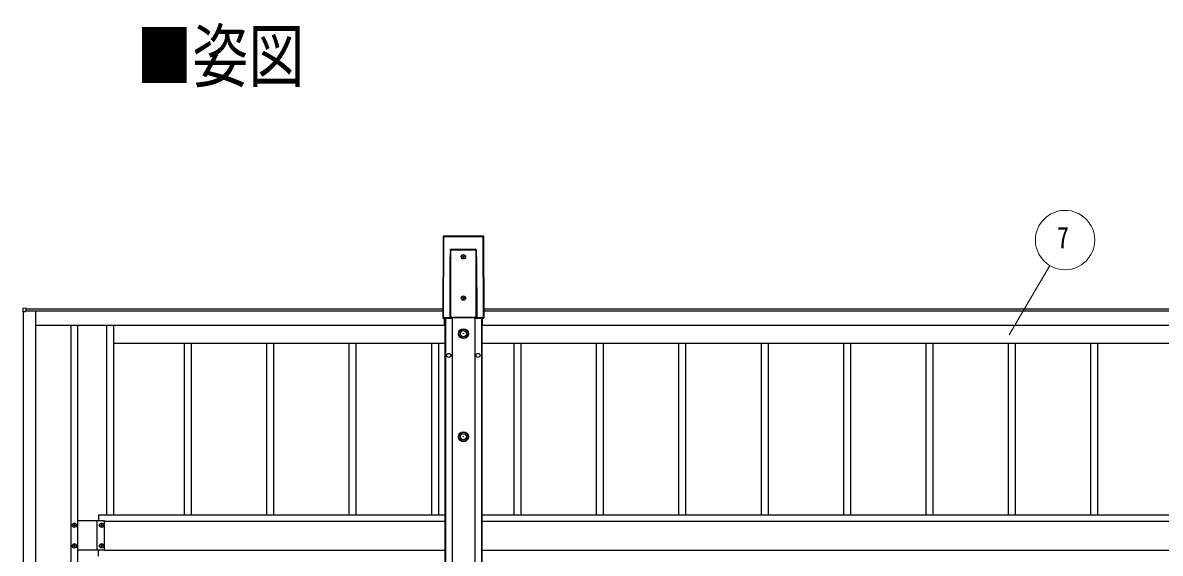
# Model space of a CAD drawing. Units: millimetres, scale not verified. Extents: x -10512 to 10512, y -7425 to 7425.
# Drawn here: x -3067 to -307, y 1634 to 2920 of the extents above; entities that cross this region are included whole.
import ezdxf
from ezdxf.enums import TextEntityAlignment as Align

# ---------------------------------------------------------------- set-up
doc = ezdxf.new("R2010")
doc.units = ezdxf.units.MM
doc.header["$LTSCALE"] = 30
doc.layers.add('0-2_USER1', color=3, linetype='Continuous')
doc.layers.add('0-6_YKK_A1', color=4, linetype='Continuous')
doc.layers.add('0-7_YKK_D', color=6, linetype='Continuous', lineweight=18)
doc.styles.add('ＭＳ ゴシック', font='')
doc.styles.get('ＭＳ ゴシック').set_extended_font_data('MS Gothic')

msp = doc.modelspace()

# ---------------------------------------------------------------- linework, layer by layer
at = {"layer": '0-6_YKK_A1'}
for p, q in [((-1949.24, 2402.21), (-2046.75, 2402.21)), ((-2046.75, 2402.21), (-2046.27, 2401.73)), ((-1949.24, 2402.21), (-2046.75, 2402.21)), ((-2046.75, 2402.21), (-2046.75, 2402.21)), ((-1949.72, 2401.73), (-1949.24, 2402.21)), ((-1949.24, 2402.21), (-1949.24, 2402.21)), ((-2047.25, 2401.71), (-2047.88, 2204.57)), ((-2047.4, 2205.05), (-2046.77, 2401.23)), ((-2046.77, 2401.23), (-2047.25, 2401.71)), ((-2047.25, 2401.71), (-2047.25, 2401.71)), ((-2046.27, 2401.21), (-2046.9, 2205.02)), ((-2046.27, 2401.73), (-1949.72, 2401.73)), ((-2046.27, 2401.73), (-2046.27, 2401.21)), ((-1949.72, 2401.21), (-2046.27, 2401.21)), ((-1949.72, 2401.73), (-1949.72, 2401.21)), ((-1949.09, 2205.02), (-1949.72, 2401.21)), ((-1948.74, 2401.71), (-1949.22, 2401.23)), ((-1949.22, 2401.23), (-1948.59, 2205.05)), ((-1948.11, 2204.57), (-1948.74, 2401.71)), ((-1948.11, 2204.57), (-1948.74, 2401.71)), ((-1948.74, 2401.71), (-1948.74, 2401.71)), ((-2030.52, 2205.13), (-2030.05, 2351.92)), ((-2029.55, 2351.89), (-2030.02, 2205.11)), ((-2029.55, 2205.58), (-2029.55, 2351.89)), ((-2029.05, 2371.13), (-1966.94, 2371.13)), ((-1966.93, 2368.51), (-2029.05, 2368.51)), ((-2029.05, 2368.51), (-2029.05, 2205.58)), ((-1997.51, 2353.98), (-1997.51, 2354.94)), ((-1966.93, 2205.58), (-1966.93, 2368.51)), ((-1966.44, 2351.89), (-1966.44, 2205.58)), ((-1965.96, 2205.11), (-1966.44, 2351.89)), ((-1965.94, 2351.92), (-1965.47, 2205.13)), ((-1997.51, 2253.98), (-1997.51, 2254.94)), ((-3059.49, 2227.9), (-3067.02, 2227.44)), ((-3067.02, 2219.7), (-3061.31, 2219.7)), ((-3065.99, 310.67), (-3065.99, 2219.7)), ((-3061.31, 2219.7), (-3060.99, 2219.7)), ((-3060.99, 2219.7), (-3060.99, 2220.9)), ((-3035.99, 2220.89), (-3060.99, 2220.89)), ((-3060.49, 2220.89), (-3060.49, 2221.2)), ((-3059.49, 2227.4), (-3059.49, 2227.9)), ((-3059.49, 2221.5), (-3059.49, 2227.4)), ((-3059.49, 2226.39), (-2047.81, 2226.39)), ((-3059.49, 2221.39), (-2047.83, 2221.39)), ((-3057.49, 2221.37), (-2047.83, 2221.37)), ((-3057.49, 2221.37), (-3057.49, 2220.89)), ((-3035.99, 343.98), (-3035.99, 2220.89)), ((-1948.18, 2226.39), (826.19, 2226.39)), ((-1948.16, 2221.39), (826.17, 2221.39)), ((-1948.16, 2221.37), (826.17, 2221.37)), ((-3035.99, 2186.39), (-2043.99, 2186.39)), ((-2950.99, 2186.39), (-2950.99, 343.98)), ((-2934.99, 2186.39), (-2934.99, 343.98)), ((-2863.99, 2186.39), (-2863.99, 1726.39)), ((-2846.99, 2186.39), (-2846.99, 1726.39)), ((-2047.88, 2204.57), (-2047.88, 2204.57)), ((-2046.9, 2204.55), (-2047.38, 2204.07)), ((-2047.38, 2204.07), (-2026.62, 2204.07)), ((-2047.38, 2204.07), (-2026.62, 2204.07)), ((-2047.38, 2204.07), (-2047.38, 2204.07)), ((-2046.9, 2205.02), (-2030.52, 2205.02)), ((-2046.9, 2205.02), (-2046.9, 2204.55)), ((-2029.58, 2204.55), (-2046.9, 2204.55)), ((-2043.99, 2186.39), (-2043.99, 2204.07)), ((-2043.99, 2186.39), (-2043.99, 2204.07)), ((-2043.99, 2201.39), (-2042.99, 2201.39)), ((-2042.99, 2204.07), (-2042.99, 710.96)), ((-2041.79, 2204.07), (-2041.79, 710.96)), ((-2030.02, 2205.11), (-2029.55, 2205.58)), ((-2029.05, 2205.08), (-2029.58, 2204.55)), ((-2029.05, 2205.58), (-1966.93, 2205.58)), ((-2029.05, 2205.58), (-2029.05, 2205.08)), ((-1966.93, 2205.08), (-2029.05, 2205.08)), ((-2026.62, 2204.07), (-2026.37, 2204.96)), ((-2026.37, 2204.96), (-1969.49, 2204.96)), ((-2025.49, 2204.96), (-2025.49, 829.13)), ((-1970.49, 2204.96), (-1970.49, 829.13)), ((-1969.49, 2204.96), (-1969.24, 2204.07)), ((-1969.24, 2204.07), (-1948.61, 2204.07)), ((-1969.24, 2204.07), (-1948.61, 2204.07)), ((-1966.93, 2205.58), (-1966.93, 2205.08)), ((-1966.41, 2204.55), (-1966.93, 2205.08)), ((-1966.44, 2205.58), (-1965.96, 2205.11)), ((-1949.09, 2204.55), (-1966.41, 2204.55)), ((-1965.47, 2205.02), (-1949.09, 2205.02)), ((-1954.19, 2204.07), (-1954.19, 710.96)), ((-1952.99, 2204.07), (-1952.99, 710.96)), ((-1952.99, 2201.39), (-1951.99, 2201.39)), ((-1951.99, 2186.39), (-1951.99, 2204.07)), ((-1951.99, 2186.39), (-1951.99, 2204.07)), ((-1951.99, 2186.39), (830.01, 2186.39)), ((-1949.09, 2204.55), (-1949.09, 2205.02)), ((-1948.61, 2204.07), (-1949.09, 2204.55)), ((-1948.61, 2204.07), (-1948.61, 2204.07)), ((-1948.59, 2205.05), (-1948.11, 2204.57)), ((-1948.11, 2204.57), (-1948.11, 2204.57)), ((-2846.99, 2143.39), (-2659.89, 2143.39)), ((-2674.99, 1726.39), (-2674.99, 2143.39)), ((-2674.99, 2143.39), (-2459.89, 2143.39)), ((-2657.99, 1726.39), (-2657.99, 2143.39)), ((-2474.99, 1726.39), (-2474.99, 2143.39)), ((-2474.99, 2143.39), (-2259.89, 2143.39)), ((-2457.99, 1726.39), (-2457.99, 2143.39)), ((-2274.99, 1726.39), (-2274.99, 2143.39)), ((-2274.99, 2143.39), (-2059.89, 2143.39)), ((-2257.99, 1726.39), (-2257.99, 2143.39)), ((-2074.99, 1726.39), (-2074.99, 2143.39)), ((-2074.99, 2143.39), (-2042.99, 2143.39)), ((-2057.99, 1726.39), (-2057.99, 2143.39)), ((-1952.99, 2143.39), (-1859.89, 2143.39)), ((-1874.99, 1726.39), (-1874.99, 2143.39)), ((-1874.99, 2143.39), (-1659.89, 2143.39)), ((-1857.99, 1726.39), (-1857.99, 2143.39)), ((-1674.99, 1726.39), (-1674.99, 2143.39)), ((-1674.99, 2143.39), (-1459.89, 2143.39)), ((-1657.99, 1726.39), (-1657.99, 2143.39)), ((-1474.99, 1726.39), (-1474.99, 2143.39)), ((-1474.99, 2143.39), (-1259.89, 2143.39)), ((-1457.99, 1726.39), (-1457.99, 2143.39)), ((-1274.99, 1726.39), (-1274.99, 2143.39)), ((-1274.99, 2143.39), (-1059.89, 2143.39)), ((-1257.99, 1726.39), (-1257.99, 2143.39)), ((-1074.99, 1726.39), (-1074.99, 2143.39)), ((-1074.99, 2143.39), (-859.89, 2143.39)), ((-1057.99, 1726.39), (-1057.99, 2143.39)), ((-874.99, 1726.39), (-874.99, 2143.39)), ((-874.99, 2143.39), (-659.89, 2143.39)), ((-857.99, 1726.39), (-857.99, 2143.39)), ((-674.99, 1726.39), (-674.99, 2143.39)), ((-674.99, 2143.39), (-459.89, 2143.39)), ((-657.99, 1726.39), (-657.99, 2143.39)), ((-474.99, 1726.39), (-474.99, 2143.39)), ((-474.99, 2143.39), (-259.89, 2143.39)), ((-457.99, 1726.39), (-457.99, 2143.39)), ((-2868.99, 1711.89), (-2934.99, 1711.89)), ((-2868.99, 1711.89), (-2934.99, 1711.89)), ((-2886.49, 1640.89), (-2886.49, 1711.89)), ((-2886.49, 1640.89), (-2886.49, 1711.89)), ((-2883.99, 1726.39), (-2883.99, 1711.89)), ((-2883.99, 1726.39), (-2042.99, 1726.39)), ((-2868.99, 1640.89), (-2868.99, 1711.89)), ((-2868.99, 1640.89), (-2868.99, 1711.89)), ((-1952.99, 1726.39), (831.01, 1726.39)), ((-2942.47, 1702.83), (-2942.47, 1703.79)), ((-2876.47, 1702.83), (-2876.47, 1703.79)), ((-2868.99, 1711.39), (-2042.99, 1711.39)), ((-1952.99, 1711.39), (831.01, 1711.39)), ((-2942.47, 1652.83), (-2942.47, 1653.79)), ((-2868.99, 1640.89), (-2934.99, 1640.89)), ((-2868.99, 1640.89), (-2934.99, 1640.89)), ((-2883.99, 1626.39), (-2883.99, 1640.89)), ((-2876.47, 1652.83), (-2876.47, 1653.79)), ((-2868.99, 1641.39), (-2042.99, 1641.39)), ((-1952.99, 1641.39), (831.01, 1641.39))]:
    msp.add_line(p, q, dxfattribs=at)
for points in [[(-2047.25, 2401.71), (-2047.88, 2204.57), (-2047.4, 2205.05)], [(-2029.42, 2368.54), (-2029.14, 2370.51), (-2029.06, 2371.08), (-2029.05, 2371.13)], [(-2029.05, 2368.51), (-2029.08, 2368.51), (-2029.1, 2368.51), (-2029.12, 2368.51), (-2029.15, 2368.51), (-2029.17, 2368.51), (-2029.19, 2368.51), (-2029.21, 2368.51), (-2029.24, 2368.51)], [(-1999.43, 2353.02), (-2000.39, 2353.02), (-2000.39, 2352.06), (-1999.43, 2352.06)], [(-1997.51, 2354.94), (-1998.47, 2354.94), (-1998.47, 2353.98)], [(-1998.47, 2351.1), (-1998.47, 2350.14), (-1997.51, 2350.14), (-1997.51, 2351.1)], [(-1996.55, 2352.06), (-1995.59, 2352.06), (-1995.59, 2353.02), (-1996.55, 2353.02)], [(-1966.75, 2368.51), (-1966.89, 2370.51), (-1966.94, 2371.08), (-1966.94, 2371.13)], [(-1966.93, 2368.51), (-1966.91, 2368.51), (-1966.89, 2368.51), (-1966.86, 2368.51), (-1966.84, 2368.51), (-1966.82, 2368.51), (-1966.8, 2368.51), (-1966.77, 2368.51), (-1966.75, 2368.51)], [(-1999.43, 2253.02), (-2000.39, 2253.02), (-2000.39, 2252.06), (-1999.43, 2252.06)], [(-1997.51, 2254.94), (-1998.47, 2254.94), (-1998.47, 2253.98)], [(-1998.47, 2251.1), (-1998.47, 2250.14), (-1997.51, 2250.14), (-1997.51, 2251.1)], [(-1996.55, 2252.06), (-1995.59, 2252.06), (-1995.59, 2253.02), (-1996.55, 2253.02)], [(-3067.49, 2226.94), (-3067.49, 2219.7), (-3067.02, 2219.7)], [(-3060.69, 2221.2), (-3059.49, 2221.2), (-3059.49, 2221.5)], [(-2029.05, 2205.58), (-2029.15, 2205.58), (-2029.24, 2205.58), (-2029.32, 2205.58), (-2029.4, 2205.58), (-2029.46, 2205.58), (-2029.51, 2205.58), (-2029.54, 2205.58), (-2029.55, 2205.58)], [(-1966.93, 2205.58), (-1966.84, 2205.58), (-1966.75, 2205.58), (-1966.67, 2205.58), (-1966.59, 2205.58), (-1966.53, 2205.58), (-1966.48, 2205.58), (-1966.45, 2205.58), (-1966.44, 2205.58)], [(-2943.43, 1700.91), (-2944.39, 1700.91), (-2944.39, 1701.87), (-2943.43, 1701.87)], [(-2942.47, 1703.79), (-2941.51, 1703.79), (-2941.51, 1702.83)], [(-2941.51, 1699.95), (-2941.51, 1698.99), (-2942.47, 1698.99), (-2942.47, 1699.95)], [(-2940.55, 1701.87), (-2939.59, 1701.87), (-2939.59, 1700.91), (-2940.55, 1700.91)], [(-2877.43, 1700.91), (-2878.39, 1700.91), (-2878.39, 1701.87), (-2877.43, 1701.87)], [(-2876.47, 1703.79), (-2875.51, 1703.79), (-2875.51, 1702.83)], [(-2875.51, 1699.95), (-2875.51, 1698.99), (-2876.47, 1698.99), (-2876.47, 1699.95)], [(-2874.55, 1701.87), (-2873.59, 1701.87), (-2873.59, 1700.91), (-2874.55, 1700.91)], [(-2943.43, 1650.91), (-2944.39, 1650.91), (-2944.39, 1651.87), (-2943.43, 1651.87)], [(-2942.47, 1653.79), (-2941.51, 1653.79), (-2941.51, 1652.83)], [(-2941.51, 1649.95), (-2941.51, 1648.99), (-2942.47, 1648.99), (-2942.47, 1649.95)], [(-2940.55, 1651.87), (-2939.59, 1651.87), (-2939.59, 1650.91), (-2940.55, 1650.91)], [(-2877.43, 1650.91), (-2878.39, 1650.91), (-2878.39, 1651.87), (-2877.43, 1651.87)], [(-2876.47, 1653.79), (-2875.51, 1653.79), (-2875.51, 1652.83)], [(-2875.51, 1649.95), (-2875.51, 1648.99), (-2876.47, 1648.99), (-2876.47, 1649.95)], [(-2874.55, 1651.87), (-2873.59, 1651.87), (-2873.59, 1650.91), (-2874.55, 1650.91)]]:
    msp.add_lwpolyline(points, dxfattribs=at)
for centre, radius in [((-1997.99, 2352.54), 5.3), ((-1997.99, 2252.54), 5.3), ((-1997.93, 2166.04), 12), ((-1997.93, 2166.04), 10.88), ((-1997.93, 2166.04), 7.48), ((-1997.93, 2166.04), 0.5), ((-2033.49, 2113.4), 5), ((-1962.49, 2113.4), 5), ((-1997.93, 1916.04), 12), ((-1997.93, 1916.04), 10.88), ((-1997.93, 1916.04), 7.48), ((-1997.93, 1916.04), 0.5), ((-2941.99, 1701.39), 5.3), ((-2875.99, 1701.39), 5.3), ((-2941.99, 1651.39), 5.3), ((-2875.99, 1651.39), 5.3)]:
    msp.add_circle(centre, radius, dxfattribs=at)
for centre, radius, start, end in [((-2046.75, 2401.71), 0.5, 90, 179.81634), ((-2046.75, 2401.71), 0.501, 90.24971, 179.75029), ((-2046.27, 2401.23), 0.501, 90.24971, 179.75029), ((-1949.72, 2401.23), 0.501, 0.24971, 89.75029), ((-1949.24, 2401.71), 0.5, 0.18366, 90), ((-1949.24, 2401.71), 0.501, 0.24971, 89.75029), ((-2046.38, 2403.96), 2.76, 261.80183, 272.1952), ((-1949.61, 2403.96), 2.76, 267.8048, 278.19817), ((-2029.95, 2349.16), 2.76, 81.80183, 92.1952), ((-2030.63, 2359.53), 9.09, 81.20266, 82.35702), ((-1587.68, 2338.54), 442.57, 175.77814, 176.1178), ((-1999.43, 2353.98), 0.96, 270, 0), ((-1999.43, 2351.1), 0.96, 0, 90), ((-1996.55, 2353.98), 0.96, 180, 270), ((-1996.55, 2351.1), 0.96, 90, 180), ((-2265.67, 2327.54), 301.89, 7.80423, 8.30085), ((-1965.36, 2359.53), 9.09, 97.64298, 98.79734), ((-1966.04, 2349.16), 2.76, 87.8048, 98.19817), ((-1999.43, 2253.98), 0.96, 270, 0), ((-1999.43, 2251.1), 0.96, 0, 90), ((-1996.55, 2253.98), 0.96, 180, 270), ((-1996.55, 2251.1), 0.96, 90, 180), ((-3066.99, 2226.94), 0.5, 93.5, 180), ((-3060.69, 2220.9), 0.3, 90, 180), ((-2047.38, 2204.57), 0.5, 179.81634, 270), ((-2047.38, 2204.57), 0.501, 180.24971, 269.75029), ((-2047.01, 2207.78), 2.76, 261.80183, 272.1952), ((-2046.9, 2205.05), 0.501, 180.24971, 269.75029), ((-2030.42, 2202.38), 2.76, 81.80183, 92.1952), ((-2030.11, 2202.26), 2.79, 88.18282, 98.39155), ((-2029.05, 2205.58), 0.501, 180.24971, 269.75029), ((-1966.94, 2205.58), 0.501, 270.24971, 359.75029), ((-1965.88, 2202.26), 2.79, 81.60845, 91.81718), ((-1965.57, 2202.38), 2.76, 87.8048, 98.19817), ((-1948.98, 2207.78), 2.76, 267.8048, 278.19817), ((-1949.09, 2205.05), 0.501, 270.24971, 359.75029), ((-1948.61, 2204.57), 0.5, 270, 0.18366), ((-1948.61, 2204.57), 0.501, 270.24971, 359.75029), ((-2943.43, 1702.83), 0.96, 270, 0), ((-2943.43, 1699.95), 0.96, 0, 90), ((-2940.55, 1702.83), 0.96, 180, 270), ((-2940.55, 1699.95), 0.96, 90, 180), ((-2877.43, 1702.83), 0.96, 270, 0), ((-2877.43, 1699.95), 0.96, 0, 90), ((-2874.55, 1702.83), 0.96, 180, 270), ((-2874.55, 1699.95), 0.96, 90, 180), ((-2943.43, 1652.83), 0.96, 270, 0), ((-2943.43, 1649.95), 0.96, 0, 90), ((-2940.55, 1652.83), 0.96, 180, 270), ((-2940.55, 1649.95), 0.96, 90, 180), ((-2877.43, 1652.83), 0.96, 270, 0), ((-2877.43, 1649.95), 0.96, 0, 90), ((-2874.55, 1652.83), 0.96, 180, 270), ((-2874.55, 1649.95), 0.96, 90, 180)]:
    msp.add_arc(centre, radius, start, end, dxfattribs=at)
for centre, major_axis, ratio, start_param, end_param in [((-2029.05, 2350.75), (0, -19.08), 0.052413, 3.5123474, 4.6513024), ((-2029.05, 2350.73), (0, -19.08), 0.026207, 3.5123474, 4.6513024), ((-2025.97, 2368.51), (0, -50), 0.061774, 4.6600291, 4.7123946), ((-1970.02, 2368.51), (0, -50), 0.061774, 1.5707907, 1.6231562), ((-1966.93, 2350.73), (0, -19.08), 0.026207, 1.6318829, 2.7708379), ((-1966.93, 2350.75), (0, -19.08), 0.052413, 1.6318829, 2.7708379), ((-2029.52, 2205.14), (-0.543, -0.848), 0.992387, 5.2824884, 5.3922079), ((-2029.58, 2205.05), (0.941, -0.042), 0.529688, 3.2789358, 4.7362857), ((-2029.52, 2205.11), (-0.293, -0.417), 0.981557, 5.3232786, 5.4329981), ((-2029.58, 2205.05), (0.185, -0.478), 0.839234, 4.3937254, 5.8510754), ((-1966.41, 2205.05), (-0.185, -0.478), 0.839234, 0.4321099, 1.8894599), ((-1966.41, 2205.05), (0.941, 0.042), 0.529688, 4.6884922, 6.1458421), ((-1966.47, 2205.11), (0.293, -0.417), 0.981557, 0.8501872, 0.9599067), ((-1966.47, 2205.14), (0.543, -0.848), 0.992387, 0.8909775, 1.0006969)]:
    msp.add_ellipse(centre, major_axis=major_axis, ratio=ratio, start_param=start_param, end_param=end_param, dxfattribs=at)
at = {"layer": '0-7_YKK_D'}
msp.add_line((-673.2, 2163.45), (-574.5, 2331.08), dxfattribs=at)
msp.add_circle((-537.96, 2393.12), 72, dxfattribs=at)

# ---------------------------------------------------------------- texts
at = {"layer": '0-2_USER1', "style": 'ＭＳ ゴシック', "width": 0.8}
msp.add_text('■姿図', height=124.6, dxfattribs=at).set_placement((-2791.9, 2739.94), align=Align.BOTTOM_LEFT)
at = {"layer": '0-7_YKK_D', "style": 'ＭＳ ゴシック', "width": 0.8}
msp.add_text('7', height=52.79, dxfattribs=at).set_placement((-557.16, 2357.12), align=Align.BOTTOM_LEFT)

doc.saveas('drawing.dxf')
